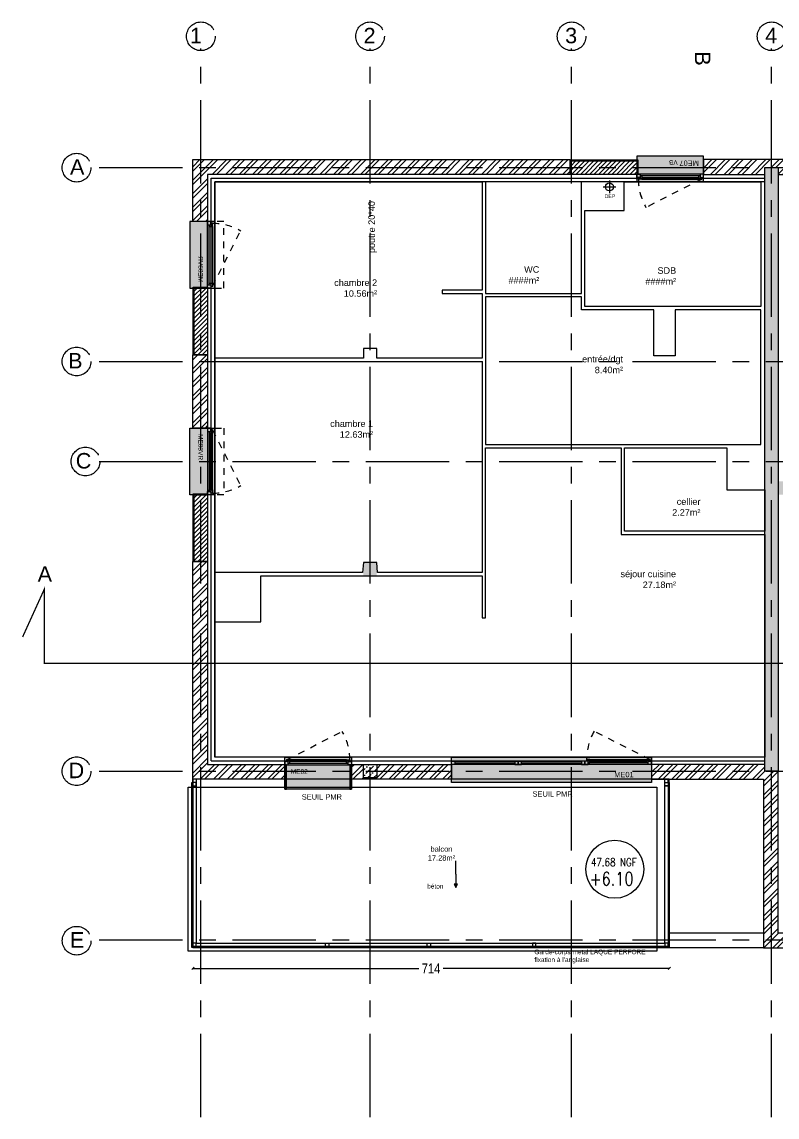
# Model space of a CAD drawing. Header units: millimetres. Extents: x -11.2 to 20.6, y -9.8 to 6.6.
# Drawn here: x -11.24 to 0.08, y -9.83 to 6.59 of the extents above; entities that cross this region are included whole.
import ezdxf

# ---------------------------------------------------------------- set-up
doc = ezdxf.new("R2010")
doc.units = ezdxf.units.MM
for name, pattern in [('0.0.1_Plan masse$0$cartouche PRO tranche 1$0${ Batten }', [0]), ('AXESx2', [4, 2.5, -0.5, 0.5, -0.5]), ('CACHE', [0.375, 0.25, -0.125])]:
    doc.linetypes.add(name, pattern=pattern)
doc.layers.get('Defpoints').update_dxf_attribs({"color": 1})
for name, color, linetype in [('01_AH_Coupes', 195, 'AXESx2'), ("02_AH_Files d'axes", 147, 'AXESx2'), ('02_AH_Structure Béton', 10, 'Continuous'), ('02_AH_Structure Béton_H', 11, 'Continuous'), ('02_AH_Structure Maçonnée', 230, 'Continuous'), ('02_AH_Structure Maçonnée_H', 231, 'Continuous'), ('02_AH_Structure_V', 13, 'Continuous'), ('03_AH_Couverture_V', 33, 'Continuous'), ('03_AH_Menuiseries Ext', 3, 'Continuous'), ('03_AH_Protec Solaires_V', 111, 'Continuous'), ('04_AH_Isolation', 2, 'Continuous'), ('04_AH_Isolation_H', 2, 'Continuous'), ('04_AH_Revêtement Sol_V', 204, 'Continuous'), ('04_AH_Serrurerie', 73, 'Continuous'), ('04_AH_Serrurerie_V', 74, 'Continuous'), ('05_AH_Plomberie', 113, 'Continuous'), ('07_AH_Côtes 100e', 7, 'Continuous'), ('07_AH_Textes 50e', 7, 'Continuous')]:
    doc.layers.add(name, color=color, linetype=linetype)
doc.layers.add('07_AH_SHAB', color=130, linetype='Continuous', plot=False)
doc.layers.add('07_AH_Surf Utile', color=50, linetype='Continuous', plot=False)
doc.layers.add('10_AH_PANTONE BLANC', color=7, linetype='Continuous', lineweight=0, true_color=0xffffff)
doc.styles.add('ARIAL', font='arial.ttf', dxfattribs={"width": 0.8})
doc.styles.add('Texte 1000', font='arial.ttf', dxfattribs={"height": 1.5})
doc.styles.add('Texte 50', font='arial.ttf', dxfattribs={"height": 0.075})
doc.styles.add('TRACEcotes', font='simplex.shx', dxfattribs={"width": 0.8})
doc.dimstyles.new('B+B_100', dxfattribs={"dimscale": 0, "dimtxt": 0.15, "dimasz": 0.035, "dimexe": 0.015, "dimexo": 0.03, "dimgap": 0.05, "dimtad": 0, "dimdec": 0, "dimlfac": 100, "dimdsep": 46, "dimtxsty": 'ARIAL', "dimblk": 'OBLIQUE', "dimcen": 0, "dimse1": 1, "dimse2": 1, "dimadec": 0, "dimazin": 0, "dimtp": 5, "dimtm": 2, "dimtfac": 1, "dimtdec": 0, "dimtofl": 0, "dimtmove": 2, "dimatfit": 3, "dimldrblk": 'OBLIQUE', "dimfxl": 1, "dimtolj": 1, "dimarcsym": 0})

# ---------------------------------------------------------------- blocks, each defined once
blk = doc.blocks.new('_Oblique')
at = {"color": 0, "linetype": 'ByBlock', "lineweight": -2}
blk.add_line((-0.5, -0.5), (0.5, 0.5), dxfattribs=at)
blk = doc.blocks.new('*D453')
at = {"layer": '07_AH_Côtes 100e', "color": 0, "lineweight": -2, "transparency": 16777216}
for p, q in [((-8.68, -7.603), (-5.289, -7.603)), ((-1.535, -7.603), (-4.926, -7.603))]:
    blk.add_line(p, q, dxfattribs=at)
at = {"layer": 'Defpoints', "color": 0, "transparency": 16777216}
for p in [(-8.68, -6.524), (-1.535, -6.524), (-8.68, -7.603)]:
    blk.add_point(p, dxfattribs=at)
at = {"layer": '07_AH_Côtes 100e', "color": 0, "lineweight": -2, "transparency": 16777216, "xscale": 0.035, "yscale": 0.035, "zscale": 0.035, "rotation": 180}
blk.add_blockref('_Oblique', (-8.68, -7.603), dxfattribs=at)
at = {"layer": '07_AH_Côtes 100e', "color": 0, "lineweight": -2, "transparency": 16777216, "xscale": 0.035, "yscale": 0.035, "zscale": 0.035}
blk.add_blockref('_Oblique', (-1.535, -7.603), dxfattribs=at)
at = {"layer": '07_AH_Côtes 100e', "color": 0, "transparency": 16777216, "insert": (-5.108, -7.603), "char_height": 0.15, "attachment_point": 5, "style": 'ARIAL'}
blk.add_mtext('\\A1;714', dxfattribs=at)
blk = doc.blocks.new('DEP')
for p, q in [((18.643, -148.404), (18.643, -148.595)), ((18.548, -148.5), (18.738, -148.5))]:
    blk.add_line(p, q)
blk.add_circle((18.643, -148.5), 0.06)
at = {"insert": (18.731, -148.613), "char_height": 0.0559, "width": 0.65793, "attachment_point": 3, "style": 'Texte 50'}
blk.add_mtext('DEP', dxfattribs=at)
blk = doc.blocks.new('ME03VRC')
at = {"layer": '10_AH_PANTONE BLANC'}
h = blk.add_hatch(color=256, dxfattribs=at)
h.dxf.hatch_style = 1
h.paths.add_polyline_path([(4266.162, 68.123), (4267.162, 68.123), (4267.162, 68.498), (4266.162, 68.498)])
at = {"color": 251}
blk.add_line((4266.212, 68.387), (4267.162, 68.387), dxfattribs=at)
at = {"ltscale": 0.1}
for p, q in [((4267.087, 68.462), (4266.237, 68.462)), ((4267.087, 68.437), (4266.237, 68.437)), ((4267.124, 68.437), (4267.112, 68.437)), ((4267.162, 68.462), (4267.162, 68.437)), ((4267.162, 68.437), (4267.162, 68.437))]:
    blk.add_line(p, q, dxfattribs=at)
at = {"color": 251, "linetype": 'CACHE', "ltscale": 0.3, "flags": 128}
blk.add_lwpolyline([(4266.187, 68.462), (4267.023, 68.887)], dxfattribs=at)
at = {"color": 251, "linetype": 'CACHE', "ltscale": 0.3}
blk.add_lwpolyline([(4267.162, 68.5), (4266.162, 68.5), (4266.162, 68.632), (4267.162, 68.632)], close=True, dxfattribs=at)
at = {"ltscale": 0.1}
for points in [[(4266.162, 68.5), (4267.162, 68.5), (4267.162, 68.123), (4266.162, 68.123)], [(4266.212, 68.437), (4266.162, 68.437), (4266.162, 68.387), (4266.212, 68.387)], [(4266.212, 68.387), (4266.212, 68.437), (4266.162, 68.437), (4266.162, 68.387)], [(4267.112, 68.387), (4267.112, 68.437), (4267.162, 68.437), (4267.162, 68.387)]]:
    blk.add_lwpolyline(points, close=True, dxfattribs=at)
blk.add_lwpolyline([(4267.162, 68.123), (4266.162, 68.123), (4266.162, 68.5), (4267.162, 68.5)], close=True)
for points in [[(4266.212, 68.412), (4266.237, 68.412), (4266.237, 68.462), (4266.187, 68.462), (4266.187, 68.437)], [(4266.212, 68.412), (4267.112, 68.412)], [(4267.112, 68.412), (4267.087, 68.412), (4267.087, 68.462), (4267.137, 68.462), (4267.137, 68.437)], [(4267.124, 68.437), (4267.112, 68.437)]]:
    blk.add_lwpolyline(points, dxfattribs=at)
at = {"color": 251, "linetype": 'CACHE', "ltscale": 0.3}
blk.add_arc((4266.287, 68.462), 0.85, 360, 30, dxfattribs=at)
at = {"insert": (4266.249, 68.322), "char_height": 1.5, "attachment_point": 1, "style": 'Texte 1000'}
blk.add_mtext_dynamic_manual_height_columns('{\\H0.046667x;ME0\\H0.99999x;3VR}', width=0.68046, gutter_width=7.5, heights=[0], dxfattribs=at)
blk = doc.blocks.new('ME05')
at = {"layer": '10_AH_PANTONE BLANC'}
h = blk.add_hatch(color=256, dxfattribs=at)
h.dxf.hatch_style = 1
h.paths.add_polyline_path([(4282.453, 56.794), (4279.453, 56.794), (4279.453, 57.171), (4282.453, 57.171)])
for p, q in [((4279.453, 57.053), (4279.453, 57.171)), ((4282.453, 57.053), (4282.453, 57.171)), ((4282.453, 57.053), (4282.453, 57.171)), ((4282.403, 57.061), (4280.703, 57.061)), ((4281.478, 57.136), (4282.378, 57.136))]:
    blk.add_line(p, q)
at = {"ltscale": 0.1}
for p, q in [((4281.453, 57.111), (4281.453, 57.111)), ((4281.491, 57.111), (4281.503, 57.111)), ((4281.528, 57.111), (4282.378, 57.111))]:
    blk.add_line(p, q, dxfattribs=at)
at = {"color": 251, "linetype": 'CACHE', "ltscale": 0.3, "flags": 128}
blk.add_lwpolyline([(4282.428, 57.136), (4281.592, 57.561)], dxfattribs=at)
at = {"ltscale": 0.1}
blk.add_lwpolyline([(4279.453, 57.171), (4282.453, 57.171), (4282.453, 56.794), (4279.453, 56.794)], close=True, dxfattribs=at)
for points in [[(4279.453, 57.111), (4279.503, 57.111), (4279.503, 57.061), (4279.453, 57.061)], [(4280.453, 57.061), (4280.453, 57.111), (4280.403, 57.111), (4280.403, 57.061)], [(4280.503, 57.061), (4280.503, 57.111), (4280.453, 57.111), (4280.453, 57.061)], [(4281.453, 57.061), (4281.453, 57.111), (4281.403, 57.111), (4281.403, 57.061)], [(4281.503, 57.061), (4281.503, 57.111), (4281.453, 57.111), (4281.453, 57.061)], [(4282.403, 57.111), (4282.453, 57.111), (4282.453, 57.061), (4282.403, 57.061)], [(4282.403, 57.061), (4282.403, 57.111), (4282.453, 57.111), (4282.453, 57.061)]]:
    blk.add_lwpolyline(points, close=True)
for points in [[(4279.503, 57.111), (4281.403, 57.111)], [(4279.503, 57.086), (4280.403, 57.086)], [(4281.403, 57.061), (4279.503, 57.061)], [(4280.503, 57.086), (4281.403, 57.086)]]:
    blk.add_lwpolyline(points)
for points in [[(4281.503, 57.086), (4281.528, 57.086), (4281.528, 57.136), (4281.478, 57.136), (4281.478, 57.111)], [(4282.403, 57.086), (4281.503, 57.086)], [(4281.528, 57.111), (4281.536, 57.111)], [(4282.403, 57.086), (4282.378, 57.086), (4282.378, 57.136), (4282.428, 57.136), (4282.428, 57.111)]]:
    blk.add_lwpolyline(points, dxfattribs=at)
at = {"color": 251, "linetype": 'CACHE', "ltscale": 0.3}
blk.add_arc((4282.328, 57.136), 0.85, 150.0001, 180.0001, dxfattribs=at)
at = {"layer": '10_AH_PANTONE BLANC'}
blk.add_lwpolyline([(4282.453, 56.794), (4279.453, 56.794), (4279.453, 57.171), (4282.453, 57.171)], close=True, dxfattribs=at)
at = {"insert": (4282.184, 56.951), "char_height": 0.08, "attachment_point": 3, "style": 'Texte 1000'}
blk.add_mtext_dynamic_manual_height_columns('ME01', width=0.589, gutter_width=7.5, heights=[0], dxfattribs=at)
blk = doc.blocks.new('A$C6FA2307E')
at = {"layer": '10_AH_PANTONE BLANC'}
h = blk.add_hatch(color=256, dxfattribs=at)
h.dxf.hatch_style = 1
h.paths.add_polyline_path([(0, -0.48), (1, -0.48), (1, -0.002), (0, -0.002)])
at = {"color": 251}
blk.add_line((0.05, -0.113), (1, -0.113), dxfattribs=at)
at = {"ltscale": 0.1}
for p, q in [((0.925, -0.038), (0.075, -0.038)), ((0.925, -0.063), (0.075, -0.063)), ((0.963, -0.063), (0.95, -0.063)), ((1, -0.038), (1, -0.063)), ((1, -0.063), (1, -0.063))]:
    blk.add_line(p, q, dxfattribs=at)
at = {"color": 251, "linetype": 'CACHE', "ltscale": 0.3, "flags": 128}
blk.add_lwpolyline([(0.025, -0.038), (0.861, 0.387)], dxfattribs=at)
for points in [[(1, -0.48), (0, -0.48), (0, 0), (1, 0)], [(0, -0.48), (0.025, -0.48), (0.025, -0.112), (0, -0.112)], [(0.975, -0.48), (1, -0.48), (1, -0.113), (0.975, -0.113)]]:
    blk.add_lwpolyline(points, close=True)
at = {"ltscale": 0.1}
for points in [[(0, 0), (1, 0), (1, -0.48), (0, -0.48)], [(0.05, -0.063), (0, -0.063), (0, -0.113), (0.05, -0.113)], [(0.05, -0.113), (0.05, -0.063), (0, -0.063), (0, -0.113)], [(0.95, -0.113), (0.95, -0.063), (1, -0.063), (1, -0.113)]]:
    blk.add_lwpolyline(points, close=True, dxfattribs=at)
for points in [[(0.05, -0.088), (0.075, -0.088), (0.075, -0.038), (0.025, -0.038), (0.025, -0.063)], [(0.05, -0.088), (0.95, -0.088)], [(0.95, -0.088), (0.925, -0.088), (0.925, -0.038), (0.975, -0.038), (0.975, -0.063)], [(0.963, -0.063), (0.95, -0.063)]]:
    blk.add_lwpolyline(points, dxfattribs=at)
at = {"color": 251, "linetype": 'CACHE', "ltscale": 0.3}
blk.add_arc((0.125, -0.038), 0.85, 360, 30, dxfattribs=at)
at = {"insert": (0.088, -0.178), "char_height": 1.5, "attachment_point": 1, "style": 'Texte 1000'}
blk.add_mtext_dynamic_manual_height_columns('{\\H0.046667x;ME02}', width=0.68046, gutter_width=7.5, heights=[0], dxfattribs=at)
blk = doc.blocks.new('me07p')
at = {"layer": '10_AH_PANTONE BLANC'}
h = blk.add_hatch(color=256, dxfattribs=at)
h.dxf.hatch_style = 1
h.paths.add_polyline_path([(28.175, 191.349), (27.175, 191.349), (27.175, 191.729), (28.175, 191.728)])
at = {"ltscale": 0.1}
for p, q in [((28.1, 191.691), (27.25, 191.691)), ((28.1, 191.666), (27.25, 191.666)), ((28.138, 191.666), (28.125, 191.666)), ((28.175, 191.691), (28.175, 191.666)), ((28.175, 191.666), (28.175, 191.666))]:
    blk.add_line(p, q, dxfattribs=at)
at = {"color": 251}
blk.add_line((27.225, 191.616), (28.175, 191.616), dxfattribs=at)
at = {"color": 251, "linetype": 'CACHE', "ltscale": 0.3, "flags": 128}
blk.add_lwpolyline([(27.2, 191.691), (28.036, 192.116)], dxfattribs=at)
at = {"ltscale": 0.1}
for points in [[(28.175, 191.728), (27.175, 191.729), (27.175, 191.349), (28.175, 191.349)], [(27.225, 191.666), (27.175, 191.666), (27.175, 191.616), (27.225, 191.616)], [(27.225, 191.616), (27.225, 191.666), (27.175, 191.666), (27.175, 191.616)], [(28.125, 191.616), (28.125, 191.666), (28.175, 191.666), (28.175, 191.616)]]:
    blk.add_lwpolyline(points, close=True, dxfattribs=at)
blk.add_lwpolyline([(27.175, 191.349), (28.175, 191.349), (28.175, 191.728), (27.175, 191.729)], close=True)
for points in [[(27.225, 191.641), (27.25, 191.641), (27.25, 191.691), (27.2, 191.691), (27.2, 191.666)], [(28.125, 191.641), (28.1, 191.641), (28.1, 191.691), (28.15, 191.691), (28.15, 191.666)], [(28.138, 191.666), (28.125, 191.666)], [(27.225, 191.641), (28.125, 191.641)]]:
    blk.add_lwpolyline(points, dxfattribs=at)
at = {"color": 251, "linetype": 'CACHE', "ltscale": 0.3}
for centre in [(27.3, 191.691), (27.3, 191.693)]:
    blk.add_arc(centre, 0.85, 359.9744, 29.9744, dxfattribs=at)
at = {"insert": (27.242, 191.492), "char_height": 0.08, "attachment_point": 1, "rotation": 359.9744, "style": 'Texte 1000'}
blk.add_mtext_dynamic_manual_height_columns('ME07', width=1.45949, gutter_width=7.5, heights=[0], dxfattribs=at)
at = {"layer": '03_AH_Menuiseries Ext', "ltscale": 0.1, "insert": (28.745, 191.409), "char_height": 0.07, "attachment_point": 8, "rotation": 360, "style": 'Texte 50'}
blk.add_mtext_dynamic_manual_height_columns('\\A1;\\pxql;VB ', width=2.37048, gutter_width=0.4, heights=[0], dxfattribs=at)

msp = doc.modelspace()

# ---------------------------------------------------------------- hatches: boundary and pattern name
at = {"layer": '02_AH_Structure Béton_H'}
h = msp.add_hatch(dxfattribs=at)
h.set_pattern_fill('ANSI36', color=256, scale=0.02)
h.set_pattern_definition([(45, (-4278.352016, -88.99555), (0.0336759605, 0.1234785217), [0.15875, -0.03175, 0, -0.03175])])
h.paths.add_polyline_path([(0.1, 4.406), (-0.1, 4.406), (-0.1, -4.645), (0.1, -4.645)])
h.paths.add_polyline_path([(-5.923, -1.513), (-6.123, -1.513), (-6.123, -1.713), (-5.923, -1.713)])
h.paths.add_polyline_path([(10.3, 0.1), (10.1, 0.1), (10.1, -7.171), (10.3, -7.171)])
h.paths.add_polyline_path([(6.609, 4.406), (6.409, 4.406), (6.41, 4.196), (6.61, 4.196)])
h.paths.add_polyline_path([(6.61, 4.196), (6.41, 4.196), (6.41, 1.584), (6.61, 1.584)])
h.paths.add_polyline_path([(3.7, -0.1), (10.096, -0.1), (10.096, 0.1), (3.5, 0.1), (3.5, -0.3), (0.1, -0.3), (0.1, -0.5), (3.7, -0.5)])
h = msp.add_hatch(dxfattribs=at)
h.set_pattern_fill('ANSI36', color=256, scale=0.02)
h.set_pattern_definition([(45, (-4278.352016, -49.761675), (0.0336759605, 0.1234785217), [0.15875, -0.03175, 0, -0.03175])])
h.paths.add_polyline_path([(-6.123, -4.545), (-5.923, -4.545), (-5.923, -4.745), (-6.123, -4.745)])
at = {"layer": '02_AH_Structure Maçonnée_H'}
h = msp.add_hatch(dxfattribs=at)
h.set_pattern_fill('ANSI32', color=256, scale=0.015)
h.set_pattern_definition([(45, (-4278.35202, -49.76167), (-0.1010278814, 0.1010278814), []), (45, (-4278.28466, -49.76167), (-0.1010278814, 0.1010278814), [])])
h.paths.add_polyline_path([(13.907, 4.526), (11.872, 4.526), (11.872, 4.306), (13.687, 4.306), (13.687, 2.74), (13.907, 2.74)])
h.paths.add_polyline_path([(13.687, 0.74), (13.907, 0.74), (13.907, -0.35), (13.687, -0.35)])
h.paths.add_polyline_path([(13.907, -7.291), (12.849, -7.291), (12.849, -7.071), (13.687, -7.071), (13.687, -4.971), (13.907, -4.971)])
h.paths.add_polyline_path([(5.101, -7.29), (4.101, -7.29), (4.101, -7.07), (5.101, -7.07)])
h.paths.add_polyline_path([(-0.1, -4.645), (-0.1, -4.545), (-1.8, -4.545), (-1.8, -4.765), (-0.12, -4.765), (-0.12, -7.291), (1.101, -7.291), (1.101, -7.071), (0.1, -7.071), (0.1, -4.645)])
h.paths.add_polyline_path([(-8.68, -4.545), (-8.68, -1.501), (-8.46, -1.501), (-8.46, -4.545), (-7.3, -4.545), (-7.3, -4.765), (-8.68, -4.765)])
h.paths.add_polyline_path([(-8.68, 1.599), (-8.46, 1.599), (-8.46, 0.5), (-8.68, 0.5)])
h.paths.add_polyline_path([(-8.46, 3.6), (-8.68, 3.6), (-8.68, 4.526), (-3.024, 4.526), (-3.024, 4.306), (-8.46, 4.306)])
h.paths.add_polyline_path([(0.1, 4.406), (0.1, 4.306), (0.948, 4.306), (0.948, 4.526), (-1.024, 4.526), (-1.024, 4.306), (-0.1, 4.306), (-0.1, 4.406)])
h.paths.add_polyline_path([(13.887, -1.742), (13.887, -1.542), (13.687, -1.542), (13.687, -1.742)])
h.paths.add_polyline_path([(10.849, -7.29), (10.849, -7.07), (10.3, -7.07), (10.3, -7.171), (10.1, -7.171), (10.1, -7.07), (9.101, -7.07), (9.101, -7.29)])
h.paths.add_polyline_path([(-4.8, -4.765), (-4.8, -4.545), (-5.923, -4.545), (-5.923, -4.745), (-6.123, -4.745), (-6.123, -4.545), (-6.3, -4.545), (-6.3, -4.765)])
h = msp.add_hatch(dxfattribs=at)
h.set_pattern_fill('ANSI31', color=256, scale=0.015)
h.set_pattern_definition([(45, (-4278.352016, -49.761675), (-0.03367596045, 0.03367596045), [])])
h.paths.add_polyline_path([(-3.024, 4.506), (-2.024, 4.506), (-2.024, 4.306), (-3.024, 4.306)])
h.paths.add_polyline_path([(8.101, 4.506), (9.872, 4.506), (9.872, 4.306), (8.101, 4.306)])
h.paths.add_polyline_path([(11.872, 4.506), (10.872, 4.506), (10.872, 4.306), (11.872, 4.306)])
h.paths.add_polyline_path([(13.887, 0.74), (13.887, 1.74), (13.687, 1.74), (13.687, 0.74)])
h.paths.add_polyline_path([(10.849, -7.271), (11.849, -7.271), (11.849, -7.071), (10.849, -7.071)])
h.paths.add_polyline_path([(7.101, -7.271), (8.101, -7.271), (8.101, -7.071), (7.101, -7.071)])
h.paths.add_polyline_path([(5.101, -7.271), (6.101, -7.271), (6.101, -7.071), (5.101, -7.071)])
h.paths.add_polyline_path([(-8.46, -1.501), (-8.66, -1.501), (-8.66, -0.5), (-8.46, -0.5)])
h.paths.add_polyline_path([(-8.46, 1.599), (-8.66, 1.599), (-8.66, 2.6), (-8.46, 2.6)])
h.paths.add_polyline_path([(0.948, 4.506), (0.948, 4.306), (1.75, 4.306), (1.75, 4.406), (1.948, 4.406), (1.948, 4.506)])

# ---------------------------------------------------------------- linework, layer by layer
at = {"layer": '01_AH_Coupes', "const_width": 0.02}
msp.add_lwpolyline([(-11.234, -2.632), (-10.908, -1.915), (-10.908, -3.026), (20.267, -3.026), (20.267, -1.915), (20.593, -2.632)], dxfattribs=at)
at = {"layer": "02_AH_Files d'axes", "ltscale": 0.5}
for p, q in [((-8.56, -9.832), (-8.56, 6.195)), ((-6.023, -9.832), (-6.023, 6.195)), ((-3, -9.832), (-3, 6.195)), ((0, -9.832), (0, 6.195)), ((-10.086, 4.406), (20.18, 4.406)), ((-10.086, 1.5), (18.966, 1.5)), ((-10.086, 0), (20.18, 0)), ((-10.086, -4.645), (20.18, -4.645)), ((-10.086, -7.171), (20.18, -7.171))]:
    msp.add_line(p, q, dxfattribs=at)
for centre in [(-8.56, 6.376), (-6.023, 6.376), (-3, 6.376), (0, 6.376), (-10.424, 4.406), (-10.424, 1.5), (-10.291, 0), (-10.424, -4.645), (-10.423, -7.186)]:
    msp.add_circle(centre, 0.215, dxfattribs=at)
at = {"layer": '02_AH_Structure Béton'}
for points in [[(0.1, -4.645), (-0.1, -4.645), (-0.1, 4.406), (0.1, 4.406)], [(-6.123, -4.545), (-5.923, -4.545), (-5.923, -4.745), (-6.123, -4.745)]]:
    msp.add_lwpolyline(points, close=True, dxfattribs=at)
at = {"layer": '02_AH_Structure Maçonnée'}
for points in [[(-8.46, 3.6), (-8.68, 3.6), (-8.68, 4.526), (-3.024, 4.526), (-3.024, 4.306), (-8.46, 4.306)], [(-3.024, 4.521), (-2.009, 4.521), (-2.009, 4.306), (-3.024, 4.306)], [(-3.024, 4.506), (-2.024, 4.506), (-2.024, 4.306), (-3.024, 4.306)], [(-8.46, 1.599), (-8.675, 1.599), (-8.675, 2.615), (-8.46, 2.615)], [(-8.46, 1.599), (-8.66, 1.599), (-8.66, 2.6), (-8.46, 2.6)], [(-8.68, 1.599), (-8.46, 1.599), (-8.46, 0.5), (-8.68, 0.5)], [(-8.46, -1.501), (-8.675, -1.501), (-8.675, -0.485), (-8.46, -0.485)], [(-8.46, -1.501), (-8.66, -1.501), (-8.66, -0.5), (-8.46, -0.5)], [(-6.3, -4.545), (-4.8, -4.545), (-4.8, -4.765), (-6.3, -4.765)], [(-0.1, -4.645), (-0.1, -4.545), (-1.8, -4.545), (-1.8, -4.765), (-0.12, -4.765), (-0.12, -7.291), (1.101, -7.291), (1.101, -7.071), (0.1, -7.071), (0.1, -4.645)]]:
    msp.add_lwpolyline(points, close=True, dxfattribs=at)
for points in [[(0.1, 4.306), (0.948, 4.306), (0.948, 4.526), (-1.024, 4.526), (-1.024, 4.306), (-0.1, 4.306)], [(-8.68, -4.545), (-8.68, -1.501), (-8.46, -1.501), (-8.46, -4.545), (-7.3, -4.545), (-7.3, -4.765), (-8.68, -4.765), (-8.68, -4.545)]]:
    msp.add_lwpolyline(points, dxfattribs=at)
at = {"layer": '02_AH_Structure_V', "ltscale": 0.1}
for points in [[(-8.68, -4.815), (-8.68, -4.765)], [(-1.55, -4.765), (-8.68, -4.765)], [(-1.55, -4.815), (-1.55, -4.765)]]:
    msp.add_lwpolyline(points, dxfattribs=at)
at = {"layer": '03_AH_Couverture_V'}
msp.add_lwpolyline([(-1.535, -4.765), (-8.68, -4.765), (-8.68, -7.288), (-1.535, -7.288)], close=True, dxfattribs=at)
for points in [[(-0.12, -7.291), (-8.68, -7.291), (-8.68, -4.765)], [(-0.12, -7.071), (-1.535, -7.071)]]:
    msp.add_lwpolyline(points, dxfattribs=at)
at = {"layer": '03_AH_Protec Solaires_V'}
msp.add_lwpolyline([(-6.18, -4.759), (-6.18, -4.759), (-6.18, -4.765), (-6.18, -4.765)], close=True, dxfattribs=at)
at = {"layer": '04_AH_Isolation'}
for p, q in [((-8.35, -4.435), (-8.35, 4.196)), ((-0.1, 4.196), (-8.35, 4.196)), ((-8.35, -4.435), (-8.35, 4.196)), ((-0.1, 4.196), (-8.35, 4.196)), ((-0.1, -4.435), (-8.35, -4.435)), ((-0.1, -4.435), (-8.35, -4.435))]:
    msp.add_line(p, q, dxfattribs=at)
msp.add_lwpolyline([(-0.1, 4.196), (-8.35, 4.196), (-8.35, -4.435)], dxfattribs=at)
at = {"layer": '04_AH_Isolation_H', "linetype": '0.0.1_Plan masse$0$cartouche PRO tranche 1$0${ Batten }', "ltscale": 0.3}
for p, q in [((-8.405, 4.251), (-0.1, 4.251)), ((-8.405, -4.49), (-8.405, 4.251)), ((-8.405, -4.49), (-0.1, -4.49))]:
    msp.add_line(p, q, dxfattribs=at)
at = {"layer": '04_AH_Serrurerie', "ltscale": 0.1}
for points in [[(-8.63, -4.815), (-8.68, -4.815), (-8.68, -4.865), (-8.63, -4.865)], [(-1.6, -4.815), (-1.55, -4.815), (-1.55, -4.865), (-1.6, -4.865)], [(-8.63, -7.223), (-8.68, -7.223), (-8.68, -7.273), (-8.63, -7.273)], [(-6.691, -7.223), (-6.641, -7.223), (-6.641, -7.273), (-6.691, -7.273)], [(-5.165, -7.223), (-5.115, -7.223), (-5.115, -7.273), (-5.165, -7.273)], [(-3.539, -7.223), (-3.589, -7.223), (-3.589, -7.273), (-3.539, -7.273)], [(-1.55, -7.223), (-1.6, -7.223), (-1.6, -7.273), (-1.55, -7.273)]]:
    msp.add_lwpolyline(points, close=True, dxfattribs=at)
for points in [[(-4.737, -6.191), (-4.737, -5.991)], [(-4.737, -6.191), (-4.737, -6.391)], [(-4.737, -6.391), (-4.737, -6.341), (-4.712, -6.341), (-4.762, -6.341), (-4.737, -6.391), (-4.712, -6.341)]]:
    msp.add_lwpolyline(points, dxfattribs=at)
at = {"layer": '04_AH_Serrurerie_V', "ltscale": 0.1}
for points in [[(-1.535, -4.815), (-1.535, -7.288), (-8.695, -7.288), (-8.695, -4.815)], [(-8.695, -4.815), (-8.69, -4.815)], [(-1.54, -4.815), (-1.54, -7.283), (-8.69, -7.283), (-8.69, -4.815)], [(-1.54, -4.815), (-1.535, -4.815)]]:
    msp.add_lwpolyline(points, dxfattribs=at)
msp.add_lwpolyline([(-8.68, -4.865), (-8.63, -4.865), (-8.63, -7.223), (-1.6, -7.223), (-1.6, -4.865), (-1.55, -4.865), (-1.55, -7.273), (-8.68, -7.273)], close=True, dxfattribs=at)
at = {"layer": '07_AH_Côtes 100e'}
msp.add_circle((-2.352, -6.115), 0.435, dxfattribs=at)
at = {"layer": '07_AH_SHAB'}
for points in [[(-4.342, 1.547), (-5.923, 1.547), (-5.923, 1.696), (-6.123, 1.696), (-6.123, 1.547), (-8.35, 1.547), (-8.35, 4.196), (-4.342, 4.196), (-4.341, 2.567), (-4.341, 2.567), (-4.941, 2.567), (-4.941, 2.517), (-4.342, 2.517)], [(-4.292, 2.517), (-3.333, 2.517), (-2.853, 2.517), (-2.853, 2.788), (-2.853, 4.196), (-4.292, 4.196)], [(-2.803, 2.323), (-2.803, 3.766), (-2.212, 3.766), (-2.212, 4.196), (-0.16, 4.196), (-0.16, 2.323)], [(-4.292, 0.254), (-2.81, 0.254), (-2.234, 0.254), (-1.984, 0.254), (-1.899, 0.254), (-0.16, 0.254), (-0.16, 2.273), (-1.446, 2.273), (-1.446, 1.583), (-1.766, 1.583), (-1.766, 1.583), (-1.766, 2.273), (-2.701, 2.273), (-2.853, 2.273), (-2.853, 2.467), (-4.292, 2.467)], [(-8.35, 1.497), (-4.342, 1.497), (-4.342, -1.663), (-5.91, -1.663), (-5.923, -1.513), (-6.123, -1.513), (-6.136, -1.663), (-8.35, -1.663)], [(-8.349, -4.435), (-8.349, -2.403), (-7.66, -2.403), (-7.66, -1.713), (-4.342, -1.713), (-4.342, -2.343), (-4.292, -2.343), (-4.292, 0.204), (-2.255, 0.204), (-2.255, -1.095), (-0.1, -1.095), (-0.1, -4.435)], [(-2.205, -1.045), (-2.205, -0.122), (-2.205, -0.122), (-2.205, 0.204), (-0.671, 0.204), (-0.671, -0.426), (-0.1, -0.426), (-0.1, -1.045), (-0.652, -1.045), (-0.964, -1.045)], [(-1.72, -7.344), (-8.75, -7.344), (-8.75, -4.886), (-1.72, -4.886)]]:
    msp.add_lwpolyline(points, close=True, dxfattribs=at)
at = {"layer": '07_AH_Surf Utile', "ltscale": 0.1}
msp.add_lwpolyline([(-1.6, -7.223), (-1.6, -4.765), (-8.63, -4.765), (-8.63, -7.223)], close=True, dxfattribs=at)

# ---------------------------------------------------------------- block references
at = {"layer": '03_AH_Menuiseries Ext'}
for name, p, rotation in [('me07p', (26.151, 195.925), 180.0000000000002), ('ME03VRC', (-76.85, 4266.661), 270.0000000000002)]:
    msp.add_blockref(name, p, dxfattribs=dict(at, rotation=rotation))
at = {"layer": '03_AH_Menuiseries Ext', "xscale": -1, "rotation": 270.00000000011}
msp.add_blockref('ME03VRC', (-76.85, -4263.562), dxfattribs=at)
at = {"layer": '03_AH_Menuiseries Ext'}
for name, p in [('A$C6FA2307E', (-7.3, -4.435)), ('ME05', (-4284.253, -61.606))]:
    msp.add_blockref(name, p, dxfattribs=at)
at = {"layer": '05_AH_Plomberie'}
msp.add_blockref('DEP', (-21.076, 152.618), dxfattribs=at)

# ---------------------------------------------------------------- texts
at = {"layer": '01_AH_Coupes', "insert": (-0.919, 5.934), "char_height": 0.232, "width": 2.49611, "attachment_point": 3, "rotation": 270, "style": 'Texte 50'}
msp.add_mtext('B', dxfattribs=at)
at = {"layer": '01_AH_Coupes', "insert": (-10.792, -1.572), "char_height": 0.232, "width": 2.49611, "attachment_point": 3, "style": 'Texte 50'}
msp.add_mtext('A', dxfattribs=at)
at = {"layer": "02_AH_Files d'axes", "ltscale": 0.5, "char_height": 0.232, "width": 2.49611, "attachment_point": 3, "style": 'Texte 50'}
for s, insert in [('1', (-8.545, 6.503)), ('2', (-5.94, 6.503)), ('3', (-2.917, 6.503)), ('4', (0.083, 6.503)), ('A', (-10.307, 4.533)), ('B', (-10.335, 1.627)), ('C', (-10.203, 0.127)), ('D', (-10.31, -4.517)), ('E', (-10.31, -7.058))]:
    msp.add_mtext(s, dxfattribs=dict(at, insert=insert))
at = {"layer": '04_AH_Revêtement Sol_V', "ltscale": 0.1, "insert": (-5.044, -6.405), "char_height": 0.07, "attachment_point": 8, "style": 'Texte 50'}
msp.add_mtext_dynamic_manual_height_columns('béton', width=2.37048, gutter_width=0.4, heights=[0], dxfattribs=at)
at = {"layer": '07_AH_Textes 50e', "ltscale": 0.3, "insert": (-6.048, 3.905), "char_height": 0.0975, "width": 2.6, "attachment_point": 3, "rotation": 90, "style": 'Texte 50'}
msp.add_mtext('poutre 20*40', dxfattribs=at)
at = {"layer": '07_AH_Textes 50e', "ltscale": 0.3, "char_height": 0.0975, "width": 2.6, "attachment_point": 3, "style": 'Texte 50'}
for s, insert in [('WC\\P####m²', (-3.485, 2.928)), ('SDB\\P####m²', (-1.432, 2.912)), ('chambre 2\\P10.56m²', (-5.917, 2.73)), ('entrée/dgt\\P8.40m²', (-2.229, 1.584)), ('chambre 1\\P12.63m²', (-5.977, 0.616)), ('cellier\\P2.27m²', (-1.068, -0.553)), ('séjour cuisine\\P27.18m²', (-1.434, -1.638))]:
    msp.add_mtext(s, dxfattribs=dict(at, insert=insert))
at = {"layer": '07_AH_Textes 50e', "char_height": 0.08, "attachment_point": 2, "style": 'Texte 50'}
for s, insert in [('SEUIL PMR', (-6.746, -4.99)), ('SEUIL PMR', (-3.285, -4.946)), ('balcon\\P17.28m²', (-4.952, -5.772))]:
    msp.add_mtext(s, dxfattribs=dict(at, insert=insert))
at = {"layer": '07_AH_Textes 50e', "color": 7, "style": 'TRACEcotes'}
for s, insert, char_height, attachment_point in [('47.68 NGF', (-2.711, -6.07), 0.12, 7), ('+6.10', (-2.729, -6.158), 0.2, 1)]:
    msp.add_mtext(s, dxfattribs=dict(at, insert=insert, char_height=char_height, attachment_point=attachment_point))
at = {"layer": '07_AH_Textes 50e', "insert": (-2.373, -7.527), "char_height": 0.07, "attachment_point": 8, "style": 'Texte 50'}
msp.add_mtext_dynamic_manual_height_columns("\\pxql;Garde-corps metal LAQUE PERFORE\\Pfixation à l'anglaise", width=2.37048, gutter_width=0.4, heights=[0], dxfattribs=at)

# ---------------------------------------------------------------- dimensions: what is measured, and where the dimension line sits
at = {"layer": '07_AH_Côtes 100e'}
dim = msp.add_linear_dim(base=(-8.6799, -7.6027), p1=(-1.5352, -6.5237), p2=(-8.6799, -6.5237), dimstyle='B+B_100', override={"dimscale": 1}, dxfattribs=at)
dim.commit()
dim.dimension.update_dxf_attribs({"geometry": '*D453', "text_midpoint": (-5.1075, -7.6027)})

doc.saveas('drawing.dxf')
